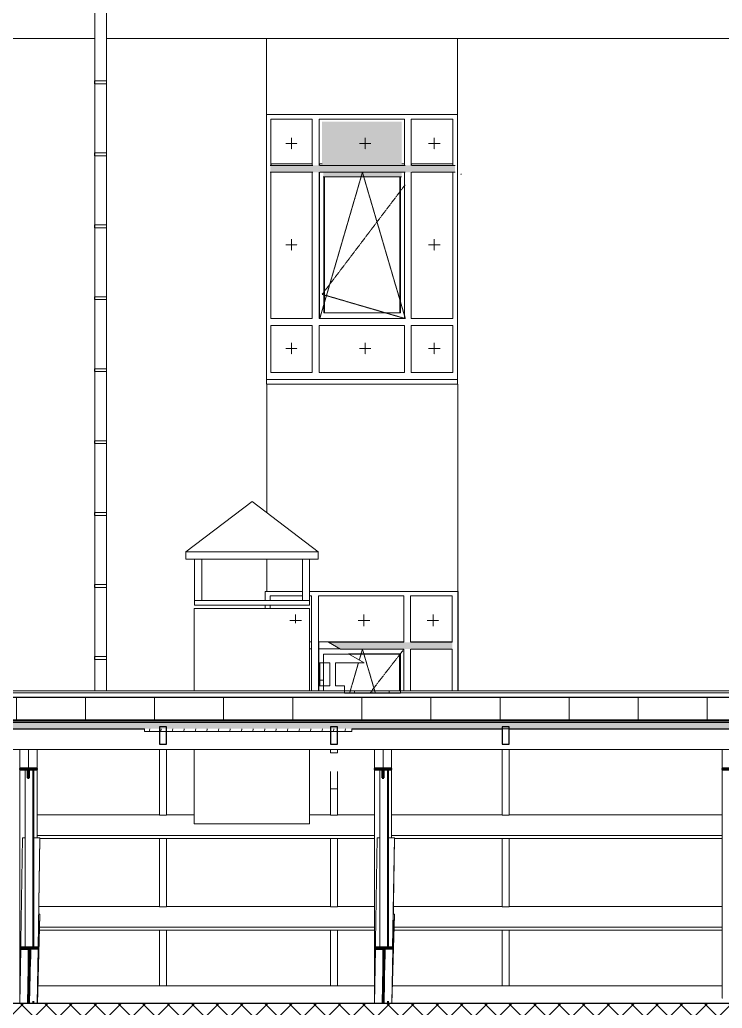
# Model space of a CAD drawing. Header units: millimetres. Extents: x -3929 to 624051, y 52832 to 514950.
# Drawn here: x 511361 to 517461, y 116246 to 124830 of the extents above; entities that cross this region are included whole.
import ezdxf

# ---------------------------------------------------------------- set-up
doc = ezdxf.new("R2010")
doc.units = ezdxf.units.MM
doc.linetypes.add('ADSK_Штриховая_ш3 п1_5', pattern=[4.5, 3, -1.5])
for name, color, linetype, lineweight in [('Воздуховоды', 7, 'Continuous', 18), ('Каркас', 7, 'Continuous', 18), ('Крыша', 7, 'Continuous', 9), ('Крыша штриховка', 7, 'Continuous', 9), ('Несущие колонны', 7, 'Continuous', 18), ('Обобщенные модели', 7, 'Continuous', 18), ('Ограждение', 7, 'Continuous', 9), ('Окна', 7, 'Continuous', 9), ('Перекрытие', 7, 'Continuous', 18), ('Стены внутренние', 7, 'Continuous', 18), ('Стены наружные', 7, 'Continuous', 18), ('Узлы', 7, 'Continuous', 18), ('ШТРИХОВКА', 252, 'Continuous', 15)]:
    doc.layers.add(name, color=color, linetype=linetype, lineweight=lineweight)
doc.layers.add('Линии', color=7, linetype='Continuous', lineweight=9, true_color=0x00a600)
pattern_1 = [(76.301, (493918.01, 121045.93), (1300.0318, 6399.994), [388.03, -16080.425]), (78.518, (494064.5, 121748.13), (0.0002, 3200), [58.34, -6472.36]), (80.77, (494020.91, 121480.23), (1300.0188, 9599.9973), [271.41, -15938.46]), (78.518, (494009.3, 121423.06), (0.0002, 3200), [58.34, -6472.36]), (84.201, (494076.1, 121805.3), (-0.0124, 3200.0003), [388.03, -12477.82]), (95.799, (494118, 123100.83), (-1299.964, 9600.0053), [388.03, -12477.82]), (101.482, (494020.9, 123811.63), (-1300.001, 3200), [58.34, -6472.36]), (99.23, (494064.51, 123543.73), (-1300.013, 6399.997), [271.41, -15938.46]), (101.482, (494076.1, 123486.53), (-1300.001, 3200), [58.34, -6472.36]), (103.699, (494009.31, 123868.83), (-2600.0473, 9599.9871), [388.03, -16080.425]), (76.301, (494018.01, 121045.93), (1300.0318, 6399.994), [431.31, -16037.145]), (76.301, (493118.01, 121045.93), (1300.0318, 6399.994), [462.63, -16005.825]), (76.301, (492918.01, 121045.93), (1300.0318, 6399.994), [462.63, -16005.825]), (76.301, (493618.01, 121045.93), (1300.0318, 6399.994), [462.63, -16005.825]), (76.301, (493718.01, 121045.93), (1300.0318, 6399.994), [462.63, -16005.825]), (76.301, (493518.01, 121045.93), (1300.0318, 6399.994), [462.63, -16005.825]), (76.301, (493818.01, 121045.93), (1300.0318, 6399.994), [462.63, -16005.825]), (76.301, (493018.01, 121045.93), (1300.0318, 6399.994), [462.63, -16005.825]), (76.301, (493218.01, 121045.93), (1300.0318, 6399.994), [462.63, -16005.825]), (76.301, (493418.01, 121045.93), (1300.0318, 6399.994), [462.63, -16005.825]), (76.301, (493318.01, 121045.93), (1300.0318, 6399.994), [462.63, -16005.825]), (76.301, (492818.01, 121045.93), (1300.0318, 6399.994), [462.63, -16005.825]), (80.77, (493624.1, 121496.23), (1300.0188, 9599.9973), [462.63, -15747.24]), (80.77, (493424.1, 121496.23), (1300.0188, 9599.9973), [462.63, -15747.24]), (80.77, (493224.1, 121496.23), (1300.0188, 9599.9973), [462.63, -15747.24]), (80.77, (493324.1, 121496.23), (1300.0188, 9599.9973), [462.63, -15747.24]), (80.77, (493824.11, 121496.23), (1300.0188, 9599.9973), [462.63, -15747.24]), (80.77, (493124.1, 121496.23), (1300.0188, 9599.9973), [462.63, -15747.24]), (80.77, (493724.1, 121496.23), (1300.0188, 9599.9973), [462.63, -15747.24]), (80.77, (493024.1, 121496.23), (1300.0188, 9599.9973), [462.63, -15747.24]), (80.77, (493524.1, 121496.23), (1300.0188, 9599.9973), [462.63, -15747.24]), (80.77, (492818.01, 121465.48), (1300.0188, 9599.9973), [475.15, -15734.72]), (80.77, (492924.1, 121496.23), (1300.0188, 9599.9973), [462.63, -15747.24]), (80.77, (493924.11, 121496.23), (1300.0188, 9599.9973), [462.63, -15747.24]), (85.355, (493595.17, 121953.36), (-0.0043, 3200.0005), [462.63, -15590.1]), (85.355, (493695.17, 121953.36), (-0.0043, 3200.0005), [462.63, -15590.1]), (85.355, (493195.17, 121953.36), (-0.0043, 3200.0005), [462.63, -15590.1]), (85.355, (493395.17, 121953.36), (-0.0043, 3200.0005), [462.63, -15590.1]), (90, (493230.8, 122414.6), (-1300, 8e-14), [462.63, -2737.37]), (90, (493430.8, 122414.6), (-1300, 8e-14), [462.63, -2737.37]), (90, (493330.8, 122414.6), (-1300, 8e-14), [462.63, -2737.37]), (103.699, (494118.01, 123826.33), (-2600.0473, 9599.9871), [431.31, -16037.145]), (85.355, (493995.21, 121953.36), (-0.0043, 3200.0005), [462.63, -15590.1]), (85.355, (492892.98, 121934.7), (-0.0043, 3200.0005), [475.15, -15577.58]), (85.355, (493095.17, 121953.36), (-0.0043, 3200.0005), [462.63, -15590.1]), (85.355, (492995.17, 121953.36), (-0.0043, 3200.0005), [462.63, -15590.1]), (85.355, (493795.17, 121953.36), (-0.0043, 3200.0005), [462.63, -15590.1]), (85.355, (493295.17, 121953.36), (-0.0043, 3200.0005), [462.63, -15590.1]), (85.355, (493895.21, 121953.36), (-0.0043, 3200.0005), [462.63, -15590.1]), (85.355, (493495.17, 121953.36), (-0.0043, 3200.0005), [462.63, -15590.1]), (90, (493030.8, 122414.6), (-1300, 8e-14), [462.63, -2737.37]), (86.127, (492829.52, 122560.93), (-0.0276, 3200), [85.2, -19158.76]), (90, (492829.5, 122427.7), (-1300, 8e-14), [133.23, -3066.77]), (86.127, (492818.01, 122257.63), (-0.0276, 3200), [170.4, -19073.56]), (90, (492818, 122191), (-1300, 8e-14), [66.62, -3133.38]), (90, (492930.6, 122408.3), (-1300, 8e-14), [475.15, -2724.85]), (90, (493130.8, 122414.6), (-1300, 8e-14), [462.63, -2737.37]), (93.873, (492823.77, 123015.83), (-1299.8635, 16000.011), [85.2, -19158.76]), (90, (492823.8, 122882.5), (-1300, 8e-14), [133.23, -3066.77]), (93.873, (492835.28, 122712.53), (-1299.8635, 16000.011), [170.4, -19073.56]), (90, (492835.3, 122645.9), (-1300, 8e-14), [66.62, -3133.38]), (90, (493530.8, 122414.6), (-1300, 8e-14), [462.63, -2737.37]), (90, (493930.8, 122414.6), (-1300, 8e-14), [462.63, -2737.37]), (90, (493830.8, 122414.6), (-1300, 8e-14), [462.63, -2737.37]), (90, (493730.8, 122414.6), (-1300, 8e-14), [462.63, -2737.37]), (90, (493630.8, 122414.6), (-1300, 8e-14), [462.63, -2737.37]), (90, (494030.8, 122414.6), (-1300, 8e-14), [462.63, -2737.37]), (94.645, (493030.82, 122877.23), (-1299.9824, 12800.0017), [462.63, -15590.1]), (94.645, (494030.81, 122877.23), (-1299.9824, 12800.0017), [462.63, -15590.1]), (94.645, (493330.82, 122877.23), (-1299.9824, 12800.0017), [462.63, -15590.1]), (94.645, (492930.57, 122883.53), (-1299.9824, 12800.0017), [475.15, -15577.58]), (94.645, (493930.81, 122877.23), (-1299.9824, 12800.0017), [462.63, -15590.1]), (94.645, (493130.82, 122877.23), (-1299.9824, 12800.0017), [462.63, -15590.1]), (94.645, (493530.82, 122877.23), (-1299.9824, 12800.0017), [462.63, -15590.1]), (94.645, (493430.82, 122877.23), (-1299.9824, 12800.0017), [462.63, -15590.1]), (94.645, (493230.82, 122877.23), (-1299.9824, 12800.0017), [462.63, -15590.1]), (94.645, (493630.82, 122877.23), (-1299.9824, 12800.0017), [462.63, -15590.1]), (94.645, (493830.81, 122877.23), (-1299.9824, 12800.0017), [462.63, -15590.1]), (94.645, (493730.82, 122877.23), (-1299.9824, 12800.0017), [462.63, -15590.1]), (99.23, (493995.21, 123338.53), (-1300.013, 6399.997), [462.63, -15747.24]), (99.23, (493595.17, 123338.53), (-1300.013, 6399.997), [462.63, -15747.24]), (99.23, (493895.21, 123338.53), (-1300.013, 6399.997), [462.63, -15747.24]), (99.23, (493195.17, 123338.53), (-1300.013, 6399.997), [462.63, -15747.24]), (99.23, (493095.17, 123338.53), (-1300.013, 6399.997), [462.63, -15747.24]), (99.23, (493395.17, 123338.53), (-1300.013, 6399.997), [462.63, -15747.24]), (99.23, (493495.17, 123338.53), (-1300.013, 6399.997), [462.63, -15747.24]), (99.23, (493695.17, 123338.53), (-1300.013, 6399.997), [462.63, -15747.24]), (99.23, (493295.17, 123338.53), (-1300.013, 6399.997), [462.63, -15747.24]), (99.23, (492995.17, 123338.53), (-1300.013, 6399.997), [462.63, -15747.24]), (99.23, (493795.17, 123338.53), (-1300.013, 6399.997), [462.63, -15747.24]), (99.23, (492892.98, 123357.13), (-1300.013, 6399.997), [475.15, -15734.72]), (103.699, (493924.11, 123795.63), (-2600.0473, 9599.9871), [462.63, -16005.825]), (103.699, (492924.1, 123795.63), (-2600.0473, 9599.9871), [462.63, -16005.825]), (103.699, (493724.1, 123795.63), (-2600.0473, 9599.9871), [462.63, -16005.825]), (103.699, (493524.1, 123795.63), (-2600.0473, 9599.9871), [462.63, -16005.825]), (103.699, (493224.1, 123795.63), (-2600.0473, 9599.9871), [462.63, -16005.825]), (103.699, (493124.1, 123795.63), (-2600.0473, 9599.9871), [462.63, -16005.825]), (103.699, (493324.1, 123795.63), (-2600.0473, 9599.9871), [462.63, -16005.825]), (103.699, (493824.11, 123795.63), (-2600.0473, 9599.9871), [462.63, -16005.825]), (103.699, (493024.1, 123795.63), (-2600.0473, 9599.9871), [462.63, -16005.825]), (103.699, (493624.1, 123795.63), (-2600.0473, 9599.9871), [462.63, -16005.825]), (103.699, (493424.1, 123795.63), (-2600.0473, 9599.9871), [462.63, -16005.825])]
pattern_2 = [(0, (492818.01, 121045.93), (0, 150), []), (90, (492818.01, 121045.93), (-150, 9e-15), [])]

# ---------------------------------------------------------------- blocks, each defined once
blk = doc.blocks.new('Водосток - Тип 1 _карниз больше 490мм_-5143036-Разрез 2-2')
at = {"layer": 'Обобщенные модели'}
for p, q in [((28281.7, 15290.5), (28281.7, 6255)), ((28381.7, 6255), (28381.7, 15290.5)), ((28279.7, 11553.3), (28279.7, 11528.3)), ((28279.7, 11553.3), (28332, 11553.3)), ((28279.7, 11528.3), (28332, 11528.3)), ((28332, 11553.3), (28383.7, 11553.3)), ((28332, 11528.3), (28383.7, 11528.3)), ((28383.7, 11528.3), (28383.7, 11553.3)), ((28279.7, 10928.3), (28279.7, 10903.3)), ((28279.7, 10928.3), (28332, 10928.3)), ((28279.7, 10903.3), (28332, 10903.3)), ((28332, 10928.3), (28383.7, 10928.3)), ((28332, 10903.3), (28383.7, 10903.3)), ((28383.7, 10903.3), (28383.7, 10928.3)), ((28279.7, 10303.4), (28279.7, 10278.4)), ((28279.7, 10303.4), (28332, 10303.4)), ((28332, 10303.4), (28383.7, 10303.4)), ((28383.7, 10278.4), (28383.7, 10303.4)), ((28279.7, 10278.4), (28332, 10278.4)), ((28332, 10278.4), (28383.7, 10278.4)), ((28279.7, 9678.4), (28279.7, 9653.4)), ((28279.7, 9678.4), (28332, 9678.4)), ((28279.7, 9653.4), (28332, 9653.4)), ((28332, 9678.4), (28383.7, 9678.4)), ((28332, 9653.4), (28383.7, 9653.4)), ((28383.7, 9653.4), (28383.7, 9678.4)), ((28279.7, 9053.5), (28279.7, 9028.5)), ((28279.7, 9053.5), (28332, 9053.5)), ((28279.7, 9028.5), (28332, 9028.5)), ((28332, 9053.5), (28383.7, 9053.5)), ((28332, 9028.5), (28383.7, 9028.5)), ((28383.7, 9028.5), (28383.7, 9053.5)), ((28279.7, 8428.5), (28279.7, 8403.5)), ((28279.7, 8428.5), (28332, 8428.5)), ((28332, 8428.5), (28383.7, 8428.5)), ((28383.7, 8403.5), (28383.7, 8428.5)), ((28279.7, 8403.5), (28332, 8403.5)), ((28332, 8403.5), (28383.7, 8403.5)), ((28279.7, 7803.6), (28279.7, 7778.6)), ((28279.7, 7803.6), (28332, 7803.6)), ((28279.7, 7778.6), (28332, 7778.6)), ((28332, 7803.6), (28383.7, 7803.6)), ((28332, 7778.6), (28383.7, 7778.6)), ((28383.7, 7778.6), (28383.7, 7803.6)), ((28279.7, 7178.6), (28279.7, 7153.6)), ((28279.7, 7178.6), (28332, 7178.6)), ((28279.7, 7153.6), (28332, 7153.6)), ((28332, 7178.6), (28383.7, 7178.6)), ((28332, 7153.6), (28383.7, 7153.6)), ((28383.7, 7153.6), (28383.7, 7178.6)), ((28279.7, 6553.7), (28279.7, 6528.7)), ((28279.7, 6553.7), (28332, 6553.7)), ((28279.7, 6528.7), (28332, 6528.7)), ((28332, 6553.7), (28383.7, 6553.7)), ((28332, 6528.7), (28383.7, 6528.7)), ((28383.7, 6528.7), (28383.7, 6553.7))]:
    blk.add_line(p, q, dxfattribs=at)
blk = doc.blocks.new('окно трехпол с фрамугой - 1700-2320_h_ _нов_-V67-Разрез 2-2')
at = {"layer": 'Окна'}
for p, q in [((30084.5, 7080), (29804, 7080)), ((29804, 7080), (29804, 7040)), ((30164, 7080), (30147, 7080)), ((30163.9, 6680.9), (30163.9, 7080)), ((30164, 6255), (30164, 7080)), ((30964, 7080), (30224, 7080)), ((30224, 6255), (30224, 7080)), ((30963.9, 6680.9), (30963.9, 7080)), ((30964, 6678.4), (30964, 7080)), ((31384, 7080), (31024, 7080)), ((31024, 6678.6), (31024, 7080)), ((31383.9, 6680.9), (31383.9, 7080)), ((31384, 6678.6), (31384, 7080)), ((29804, 7000), (29804, 6970)), ((30163.9, 6255), (30163.9, 6620.9)), ((30964, 6255), (30964, 6618.6)), ((31024, 6255), (31024, 6618.6)), ((31383.9, 6255), (31383.9, 6618.6)), ((31384, 6255), (31384, 6618.6))]:
    blk.add_line(p, q, dxfattribs=at)
blk = doc.blocks.new('окно трехпол с фрамугой - 1700-2320_h_ _нов_-2116842-Разрез 2-2')
at = {"layer": 'Окна'}
for p, q in [((30169.7, 11220), (29809.7, 11220)), ((29809.7, 11220), (29809.7, 10819.3)), ((30169.6, 10833.5), (30169.6, 11220)), ((30169.7, 10819.3), (30169.7, 11220)), ((30969.7, 11220), (30229.7, 11220)), ((30229.7, 10819.3), (30229.7, 11220)), ((30969.6, 10833.3), (30969.6, 11220)), ((30969.7, 10819.3), (30969.7, 11220)), ((31389.7, 11220), (31029.7, 11220)), ((31029.7, 10819.3), (31029.7, 11220)), ((31389.6, 10833.5), (31389.6, 11220)), ((31389.7, 10819.3), (31389.7, 11220)), ((29809.7, 10759.3), (29809.7, 9490)), ((30169.6, 9490), (30169.6, 10759.3)), ((30169.7, 9490), (30169.7, 10759.3)), ((30229.7, 9490), (30229.7, 10759.3)), ((30969.7, 9490), (30969.7, 10759.3)), ((31029.7, 9490), (31029.7, 10759.3)), ((31389.6, 9490), (31389.6, 10759.3)), ((31389.7, 9490), (31389.7, 10759.3)), ((30169.7, 9490), (29809.7, 9490)), ((30969.7, 9490), (30229.7, 9490)), ((31389.7, 9490), (31029.7, 9490)), ((30169.7, 9430), (29809.7, 9430)), ((29809.7, 9430), (29809.7, 9020)), ((30169.6, 9020), (30169.6, 9430)), ((30169.7, 9020), (30169.7, 9430)), ((30969.7, 9430), (30229.7, 9430)), ((30229.7, 9020), (30229.7, 9430)), ((30969.6, 9020), (30969.6, 9430)), ((30969.7, 9020), (30969.7, 9430)), ((31389.7, 9430), (31029.7, 9430)), ((31029.7, 9020), (31029.7, 9430)), ((31389.6, 9020), (31389.6, 9430)), ((31389.7, 9020), (31389.7, 9430)), ((29809.7, 9020), (30169.7, 9020)), ((30229.7, 9020), (30969.7, 9020)), ((31029.7, 9020), (31389.7, 9020)), ((31430.3, 8960), (29771.2, 8960)), ((31430.3, 8960), (29771.2, 8960))]:
    blk.add_line(p, q, dxfattribs=at)
blk = doc.blocks.new('LL-Двойной уголок - 2L75X75X8-V76-Разрез 2-2')
at = {"layer": 'Каркас'}
for p, q in [((33729.7, 5745.9), (33729.7, 5581.7)), ((33804.7, 5581.7), (33804.7, 5745.9)), ((33804.7, 5581.7), (33804.7, 5745.9)), ((33879.7, 5745.9), (33879.7, 5581.7))]:
    blk.add_line(p, q, dxfattribs=at)
at = {"layer": 'Каркас', "lineweight": 40}
for p, q in [((33804.7, 5581.7), (33729.7, 5581.7)), ((33729.7, 5581.7), (33729.7, 5573.2)), ((33804.7, 5581.7), (33804.7, 5501.6)), ((33879.7, 5581.7), (33804.7, 5581.7)), ((33804.7, 5501.6), (33804.7, 5581.7)), ((33879.7, 5573.2), (33879.7, 5581.7)), ((33729.7, 5573.2), (33796.7, 5573.2)), ((33796.7, 5573.2), (33796.7, 5501.6)), ((33796.7, 5501.6), (33804.7, 5501.6)), ((33804.7, 5501.6), (33812.7, 5501.6)), ((33812.7, 5501.6), (33812.7, 5573.2)), ((33812.7, 5573.2), (33879.7, 5573.2))]:
    blk.add_line(p, q, dxfattribs=at)
blk = doc.blocks.new('LL-Двойной уголок - 2L75X75X8-2259724-Разрез 2-2')
at = {"layer": 'Каркас'}
for p, q in [((39919.7, 3586.7), (39919.7, 5573.2)), ((40069.7, 4980.3), (40069.7, 5573.2)), ((39921.2, 3586.7), (39919.7, 3586.7))]:
    blk.add_line(p, q, dxfattribs=at)
blk = doc.blocks.new('LL-Двойной уголок - 2L75X75X8-V78-Разрез 2-2')
at = {"layer": 'Каркас'}
for p, q in [((30709.3, 5745.9), (30709.3, 5581.7)), ((30784.3, 5581.7), (30784.3, 5745.9)), ((30784.3, 5581.7), (30784.3, 5745.9)), ((30859.3, 5745.9), (30859.3, 5581.7))]:
    blk.add_line(p, q, dxfattribs=at)
at = {"layer": 'Каркас', "lineweight": 40}
for p, q in [((30784.3, 5581.7), (30709.3, 5581.7)), ((30709.3, 5581.7), (30709.3, 5573.2)), ((30784.3, 5581.7), (30784.3, 5501.6)), ((30859.3, 5581.7), (30784.3, 5581.7)), ((30784.3, 5501.6), (30784.3, 5581.7)), ((30859.3, 5573.2), (30859.3, 5581.7)), ((30709.3, 5573.2), (30776.3, 5573.2)), ((30776.3, 5573.2), (30776.3, 5501.6)), ((30776.3, 5501.6), (30784.3, 5501.6)), ((30784.3, 5501.6), (30792.3, 5501.6)), ((30792.3, 5501.6), (30792.3, 5573.2)), ((30792.3, 5573.2), (30859.3, 5573.2))]:
    blk.add_line(p, q, dxfattribs=at)
blk = doc.blocks.new('LL-Двойной уголок - 2L75X75X8-V79-Разрез 2-2')
at = {"layer": 'Каркас'}
for p, q in [((30710, 3540), (30718.4, 4026.6)), ((30710.2, 3540), (30718.4, 4015.8)), ((30777.1, 3540), (30785.4, 4016.7)), ((30860.1, 3540), (30868.4, 4017.9)), ((30778.7, 3540), (30785.4, 3926.4)), ((30786.7, 3540), (30793.4, 3926.5)), ((30786.7, 3540), (30793.4, 3926.5)), ((30794.7, 3540), (30801.4, 3926.6))]:
    blk.add_line(p, q, dxfattribs=at)
at = {"layer": 'Каркас', "lineweight": 40}
for p, q in [((30793.4, 4027.6), (30718.4, 4026.6)), ((30718.4, 4026.6), (30718.4, 4015.8)), ((30718.4, 4015.8), (30785.4, 4016.7)), ((30785.4, 4016.7), (30785.4, 3926.4)), ((30868.4, 4028.7), (30793.4, 4027.6)), ((30793.4, 4027.6), (30793.4, 3926.5)), ((30793.4, 3926.5), (30793.4, 4027.6)), ((30801.4, 4016.9), (30868.4, 4017.9)), ((30801.4, 3926.6), (30801.4, 4016.9)), ((30868.4, 4017.9), (30868.4, 4028.7)), ((30785.4, 3926.4), (30793.4, 3926.5)), ((30793.4, 3926.5), (30801.4, 3926.6))]:
    blk.add_line(p, q, dxfattribs=at)
blk = doc.blocks.new('Двойной уголок _ГОСТ 8509-93_-Колонна - LL 75x8x8-2260324-Разрез 2-2')
at = {"layer": 'Несущие колонны'}
for p, q in [((39966.3, 5573.2), (39966.3, 4027.1)), ((40033.3, 5573.2), (40033.3, 4028)), ((40041.3, 4028.1), (40041.3, 5573.2)), ((40033.3, 3560.4), (40033.3, 3540)), ((40041.3, 3540), (40041.3, 3560.5))]:
    blk.add_line(p, q, dxfattribs=at)
blk = doc.blocks.new('LL-Двойной уголок - 2L75X75X8-2357592-Разрез 2-2')
at = {"layer": 'Каркас'}
for p, q in [((39944.5, 4980.3), (39920.5, 3544.1)), ((39944.5, 4980.3), (39966.3, 4980.3)), ((40041.3, 4980.3), (40094.5, 4980.3)), ((40094.5, 4980.3), (40078.5, 4028.6)), ((40094.5, 4980.3), (40094.5, 4973.6)), ((40094.5, 4973.6), (40078.7, 4028.7)), ((39920.5, 3544.1), (39920.5, 3542.9))]:
    blk.add_line(p, q, dxfattribs=at)
blk = doc.blocks.new('LL-Двойной уголок - 2L75X75X8-2357601-Разрез 2-2')
at = {"layer": 'Каркас'}
for p, q in [((40094.7, 4316.9), (40072.3, 3540)), ((40094.7, 4309.5), (40072.6, 3540)), ((40083.4, 4316.9), (40094.7, 4316.9)), ((40094.7, 4316.9), (40094.7, 4309.5))]:
    blk.add_line(p, q, dxfattribs=at)
blk = doc.blocks.new('LL-Двойной уголок - 2L75X75X8-V80-Разрез 2-2')
at = {"layer": 'Каркас'}
for p, q in [((27629.7, 5745.9), (27629.7, 5581.7)), ((27704.7, 5581.7), (27704.7, 5745.9)), ((27704.7, 5581.7), (27704.7, 5745.9)), ((27779.7, 5745.9), (27779.7, 5581.7))]:
    blk.add_line(p, q, dxfattribs=at)
at = {"layer": 'Каркас', "lineweight": 40}
for p, q in [((27704.7, 5581.7), (27629.7, 5581.7)), ((27629.7, 5581.7), (27629.7, 5573.2)), ((27704.7, 5581.7), (27704.7, 5501.6)), ((27779.7, 5581.7), (27704.7, 5581.7)), ((27704.7, 5501.6), (27704.7, 5581.7)), ((27779.7, 5573.2), (27779.7, 5581.7)), ((27629.7, 5573.2), (27696.7, 5573.2)), ((27696.7, 5573.2), (27696.7, 5501.6)), ((27696.7, 5501.6), (27704.7, 5501.6)), ((27704.7, 5501.6), (27712.7, 5501.6)), ((27712.7, 5501.6), (27712.7, 5573.2)), ((27712.7, 5573.2), (27779.7, 5573.2))]:
    blk.add_line(p, q, dxfattribs=at)
blk = doc.blocks.new('LL-Двойной уголок - 2L75X75X8-V81-Разрез 2-2')
at = {"layer": 'Каркас'}
for p, q in [((27630.4, 3540), (27638.8, 4026.6)), ((27630.6, 3540), (27638.8, 4015.8)), ((27697.6, 3540), (27705.8, 4016.7)), ((27780.6, 3540), (27788.9, 4017.9)), ((27699.2, 3540), (27705.8, 3926.4)), ((27707.2, 3540), (27713.8, 3926.5)), ((27707.2, 3540), (27713.8, 3926.5)), ((27715.2, 3540), (27721.8, 3926.6))]:
    blk.add_line(p, q, dxfattribs=at)
at = {"layer": 'Каркас', "lineweight": 40}
for p, q in [((27713.8, 4027.6), (27638.8, 4026.6)), ((27638.8, 4026.6), (27638.8, 4015.8)), ((27638.8, 4015.8), (27705.8, 4016.7)), ((27705.8, 4016.7), (27705.8, 3926.4)), ((27788.9, 4028.7), (27713.8, 4027.6)), ((27713.8, 4027.6), (27713.8, 3926.5)), ((27713.8, 3926.5), (27713.8, 4027.6)), ((27721.8, 4016.9), (27788.9, 4017.9)), ((27721.8, 3926.6), (27721.8, 4016.9)), ((27788.9, 4017.9), (27788.9, 4028.7)), ((27705.8, 3926.4), (27713.8, 3926.5)), ((27713.8, 3926.5), (27721.8, 3926.6))]:
    blk.add_line(p, q, dxfattribs=at)
blk = doc.blocks.new('Окна 189 - Окна 188-2782681-Разрез 2-2')
at = {"layer": 'Окна'}
for p, q in [((29811.6, 10819.3), (29811.6, 10833.5)), ((29811.6, 10833.5), (29811.7, 10833.5)), ((30169.7, 10833.5), (29811.7, 10833.5)), ((29811.7, 10833.5), (29811.7, 10819.3)), ((30231.6, 10819.3), (30231.6, 10833.5)), ((30231.6, 10833.5), (30231.7, 10833.5)), ((30255.4, 10833.5), (30231.7, 10833.5)), ((30231.7, 10833.5), (30231.7, 10819.3)), ((30969.7, 10833.5), (30947.2, 10833.5)), ((31031.6, 10819.3), (31031.6, 10833.5)), ((31031.6, 10833.5), (31031.7, 10833.5)), ((31389.7, 10833.5), (31031.7, 10833.5)), ((31031.7, 10833.5), (31031.7, 10819.3)), ((30231.6, 9490), (30231.6, 10759.3)), ((30231.7, 10759.3), (30231.7, 9490)), ((30271.7, 9540), (30271.7, 10719.3)), ((30931.6, 9540), (30931.6, 10719.3)), ((30931.7, 10719.3), (30931.7, 9540)), ((30931.7, 9540), (30271.7, 9540))]:
    blk.add_line(p, q, dxfattribs=at)
blk = doc.blocks.new('Окна 195 - Окна 188-2784878-Разрез 2-2')
at = {"layer": 'Окна'}
for p, q in [((30164, 6680.9), (30146, 6680.9)), ((30146, 6620.9), (30164, 6620.9)), ((30226.9, 6620.9), (30226.9, 6680.9)), ((30226.9, 6680.9), (30227, 6680.9)), ((30226.9, 6620.9), (30227, 6620.9)), ((30226.9, 6255), (30226.9, 6619.9)), ((30226.9, 6619.9), (30227, 6619.9)), ((30964, 6680.9), (30227, 6680.9)), ((30227, 6680.9), (30227, 6620.9)), ((30227, 6620.9), (30410.6, 6620.9)), ((30412.3, 6619.9), (30227, 6619.9)), ((30227, 6619.9), (30227, 6255)), ((31026.9, 6678.4), (31026.9, 6680.9)), ((31026.9, 6680.9), (31027, 6680.9)), ((31384, 6680.9), (31027, 6680.9)), ((31027, 6680.9), (31027, 6678.4)), ((30267, 6255), (30267, 6576)), ((30267, 6576), (30927, 6576)), ((30926.9, 6255), (30926.9, 6576)), ((30927, 6576), (30927, 6255))]:
    blk.add_line(p, q, dxfattribs=at)
blk = doc.blocks.new('Ограждение - Ограждение-2966641-Разрез 2-2')
at = {"layer": 'Ограждение'}
for p, q in [((19935.7, 6255), (43658.8, 6255)), ((43658.8, 6240), (19935.7, 6240)), ((43658.8, 6200.7), (19935.7, 6200.7)), ((43658.8, 6198.8), (19935.7, 6198.8))]:
    blk.add_line(p, q, dxfattribs=at)
blk = doc.blocks.new('Зонт прямоугольного сечения - Стандартное-4268093-Разрез 2-2')
at = {"layer": 'Воздуховоды'}
for p, q in [((29072, 7462.5), (29647, 7900)), ((29647, 7900), (30222, 7462.5)), ((30222, 7462.5), (29072, 7462.5)), ((30222, 7462.5), (29072, 7462.5)), ((29072, 7462.5), (29072, 7400)), ((29072, 7400), (30222, 7400)), ((29147, 7400), (29147, 7040)), ((29209.5, 7040), (29209.5, 7400)), ((30084.5, 7400), (30084.5, 7040)), ((30147, 7040), (30147, 7400)), ((30222, 7400), (30222, 7462.5)), ((29209.5, 7040), (29147, 7040)), ((29147, 7040), (30147, 7040)), ((29147, 7000), (29147, 7040)), ((30147, 7040), (30084.5, 7040)), ((30147, 7000), (30147, 7040)), ((30147, 7000), (29147, 7000))]:
    blk.add_line(p, q, dxfattribs=at)

msp = doc.modelspace()

# ---------------------------------------------------------------- hatches: boundary and pattern name
at = {"layer": 'Крыша'}
h = msp.add_hatch(dxfattribs=at)
h.set_pattern_fill('FP_3', color=256, style=0, pattern_type=2)
h.set_pattern_definition([(45, (492818.01, 121045.93), (-106.066, 106.066), [])])
h.paths.add_polyline_path([(527389.918, 118740.941), (527389.918, 118749.499), (503666.111, 118749.499), (503666.781, 118740.941), (527365.859, 118740.941)])
h.paths.add_polyline_path([(501622.684, 118740.941), (502691.111, 118740.941), (502691.111, 118749.499), (501622.684, 118749.499)])
h = msp.add_hatch(dxfattribs=at)
h.set_pattern_fill('FP_4', color=256, style=0, pattern_type=2)
h.set_pattern_definition(pattern_1)
h.paths.add_polyline_path([(502674.727, 118672.479), (502691.111, 118672.479), (502691.111, 118725.965), (501622.684, 118725.965), (501622.684, 118672.479), (502649.991, 118672.479)])
h.paths.add_polyline_path([(507524.771, 118672.479), (526434.134, 118672.479), (526434.134, 118725.965), (503666.111, 118725.965), (503666.781, 118672.479), (507414.543, 118672.479)])
h.paths.add_polyline_path([(527365.859, 118672.479), (527389.918, 118672.479), (527389.918, 118725.965), (526944.136, 118725.965), (526944.136, 118672.479), (527255.631, 118672.479)])
h.paths.add_polyline_path([(509949.793, 118696.591), (509949.793, 118696.595), (510060.021, 118696.595)])
h.paths.add_polyline_path([(510721.391, 118696.592), (510721.391, 118696.595), (510831.619, 118696.595)])
h.paths.add_polyline_path([(505540.662, 118696.592), (505540.662, 118696.594), (505650.89, 118696.594)])
h.paths.add_polyline_path([(515681.663, 118696.594), (515681.663, 118696.597), (515791.891, 118696.597)])
h.paths.add_polyline_path([(518699.991, 118696.594), (518699.991, 118696.597), (518768.054, 118696.597)])
h.paths.add_polyline_path([(520518.836, 118696.595), (520518.833, 118696.597), (520531.707, 118696.598)])
h = msp.add_hatch(dxfattribs=at)
h.set_pattern_fill('FP_4', color=256, style=0, pattern_type=2)
h.set_pattern_definition(pattern_1)
h.paths.add_polyline_path([(514138.467, 118647.718), (514245.031, 118647.718), (514245.031, 118672.479), (512445.031, 118672.479), (512445.031, 118647.718), (514028.239, 118647.718)])
at = {"layer": 'Крыша штриховка'}
h = msp.add_hatch(dxfattribs=at)
h.set_pattern_fill('FP_5', color=256, style=0, pattern_type=2)
h.set_pattern_definition([(90, (483731.1, 126730.43), (-600, 4e-14), [])])
h.paths.add_polyline_path([(501622.684, 118749.499), (502691.111, 118749.499), (502690.111, 118944.747), (501622.684, 118944.747), (501622.684, 118780.144)])
h.paths.add_polyline_path([(510611.162, 118749.499), (527389.918, 118749.499), (527389.918, 118944.747), (503666.111, 118944.747), (503666.781, 118749.499), (510390.706, 118749.499)])
at = {"layer": 'Узлы', "lineweight": 5, "true_color": 0xffffff}
for points in [[(514662.771, 123565.266), (514678.296, 123565.266), (514678.296, 123945.266), (513986.548, 123945.266), (513986.548, 123565.266), (514528.637, 123565.266)], [(515120.684, 123505.266), (515141.548, 123505.266), (515141.548, 123565.266), (513536.548, 123565.266), (513536.548, 123505.266), (515020.293, 123505.266)], [(514654.35, 123465.266), (514676.548, 123465.266), (514676.548, 123505.266), (513996.548, 123505.266), (513996.548, 123465.266), (514358.924, 123465.266)], [(514799.837, 119364.504), (515117.178, 119364.504), (515117.178, 119424.504), (514041.774, 119424.504), (514145.697, 119364.504), (514758.107, 119364.504)]]:
    msp.add_hatch(color=7, dxfattribs=at).paths.add_polyline_path(points)
at = {"layer": 'Узлы', "lineweight": 5, "true_color": 0x494949}
h = msp.add_hatch(dxfattribs=at)
h.set_pattern_fill('FP_21', color=251, style=0, pattern_type=2)
h.set_pattern_definition(pattern_2)
h.paths.add_polyline_path([(514653.251, 122285.253), (514666.548, 122285.253), (514666.548, 123465.266), (514662.69, 123465.266), (514662.69, 122285.933), (514579.38, 122285.253)])
h = msp.add_hatch(dxfattribs=at)
h.set_pattern_fill('FP_21', color=251, style=0, pattern_type=2)
h.set_pattern_definition(pattern_2)
h.paths.add_polyline_path([(514666.818, 118980.933), (514666.818, 119324.504), (514214.979, 119324.504), (514219.432, 119321.933), (514658.027, 119321.844), (514658.027, 119000.933), (514179.991, 119000.933), (514179.991, 118980.933), (514358.924, 118980.933)])
h.paths.add_polyline_path([(513998.117, 119045.933), (513998.117, 119245.541), (513958.036, 119245.541), (513958.117, 119045.933), (513989.131, 119045.933)])
at = {"layer": 'ШТРИХОВКА'}
h = msp.add_hatch(dxfattribs=at)
h.set_pattern_fill('FP_15', color=252, style=0, pattern_type=2)
h.set_pattern_definition([(45, (492818.01, 121045.93), (-106.066, 106.066), []), (135, (492818.01, 121045.93), (-106.066, -106.066), [])])
h.paths.add_polyline_path([(513477.097, 116085.933), (526419.991, 116085.933), (526419.991, 116285.933), (501615.563, 116285.933), (501615.563, 116085.933), (513366.869, 116085.933)])

# ---------------------------------------------------------------- linework, layer by layer
at = {"layer": 'Каркас'}
for p, q in [((512445.031, 118670.378), (511094.991, 118670.378)), ((515549.991, 118670.378), (514245.031, 118670.378)), ((518639.991, 118670.377), (515609.991, 118670.378)), ((526419.991, 118491.835), (503666.781, 118491.837)), ((512574.991, 117922.713), (512574.991, 118491.836)), ((512634.991, 117922.713), (512634.991, 118491.836)), ((514059.991, 118463.07), (514059.991, 118491.836)), ((514059.991, 118463.07), (514119.991, 118463.07)), ((514119.991, 118463.07), (514119.991, 118491.836)), ((515549.991, 117922.713), (515549.991, 118491.836)), ((515609.991, 117922.713), (515609.991, 118491.836)), ((514059.991, 118301.691), (514059.991, 118151.953)), ((514119.991, 118151.953), (514119.991, 118301.691)), ((514059.991, 118151.953), (514119.991, 118151.953)), ((514059.991, 117922.713), (514059.991, 118151.953)), ((514119.991, 117922.713), (514119.991, 118151.953)), ((512574.991, 117924.474), (511510.83, 117924.474)), ((512634.991, 117922.713), (512574.991, 117922.713)), ((512875.111, 117924.474), (512634.991, 117924.474)), ((514059.991, 117924.474), (513877.111, 117924.474)), ((514119.991, 117922.713), (514059.991, 117922.713)), ((514440.378, 117924.474), (514119.991, 117924.474)), ((515549.991, 117924.474), (514590.378, 117924.474)), ((515609.991, 117922.713), (515549.991, 117922.713)), ((517460.83, 117924.474), (515609.991, 117924.474)), ((514440.378, 117745.933), (511510.83, 117745.933)), ((514440.378, 117720.281), (511535.47, 117720.281)), ((512574.991, 117125.341), (512574.991, 117720.281)), ((512634.991, 117125.341), (512634.991, 117720.281)), ((514059.991, 117125.341), (514059.991, 117720.281)), ((514119.991, 117125.341), (514119.991, 117720.281)), ((517460.83, 117745.933), (514590.378, 117745.933)), ((517460.83, 117720.281), (514615.017, 117720.281)), ((515549.991, 117125.341), (515549.991, 117720.281)), ((515609.991, 117125.341), (515609.991, 117720.281)), ((512574.991, 117128.758), (511525.582, 117128.758)), ((512634.991, 117125.341), (512574.991, 117125.341)), ((514059.991, 117128.758), (512634.991, 117128.758)), ((514119.991, 117125.341), (514059.991, 117125.341)), ((514440.378, 117128.758), (514119.991, 117128.758)), ((515549.991, 117128.758), (514605.13, 117128.758)), ((515609.991, 117125.341), (515549.991, 117125.341)), ((517460.83, 117128.758), (515609.991, 117128.758)), ((514440.378, 116924.565), (511532.076, 116924.565)), ((514440.378, 116950.217), (511532.815, 116950.217)), ((512574.991, 116441.258), (512574.991, 116924.565)), ((512634.991, 116441.258), (512634.991, 116924.565)), ((514059.991, 116441.258), (514059.991, 116924.565)), ((514119.991, 116441.258), (514119.991, 116924.565)), ((517460.83, 116924.565), (514611.624, 116924.565)), ((517460.83, 116950.217), (514612.363, 116950.217)), ((515549.991, 116441.258), (515549.991, 116924.565)), ((515609.991, 116441.258), (515609.991, 116924.565))]:
    msp.add_line(p, q, dxfattribs=at)
at = {"layer": 'Каркас', "lineweight": 30}
for p, q in [((512634.991, 118689.301), (512574.991, 118689.301)), ((512574.991, 118689.301), (512574.991, 118539.563)), ((512634.991, 118539.563), (512634.991, 118689.301)), ((514119.991, 118689.301), (514059.991, 118689.301)), ((514059.991, 118689.301), (514059.991, 118539.563)), ((514119.991, 118539.563), (514119.991, 118689.301)), ((515609.991, 118689.301), (515549.991, 118689.301)), ((515549.991, 118689.301), (515549.991, 118539.563)), ((515609.991, 118539.563), (515609.991, 118689.301)), ((512574.991, 118539.563), (512634.991, 118539.563)), ((514059.991, 118539.563), (514119.991, 118539.563)), ((515549.991, 118539.563), (515609.991, 118539.563))]:
    msp.add_line(p, q, dxfattribs=at)
at = {"layer": 'Крыша'}
msp.add_line((527389.918, 118749.499), (503666.111, 118749.499), dxfattribs=at)
at = {"layer": 'Крыша', "lineweight": 18}
for p, q in [((503666.111, 118740.941), (527389.918, 118740.941)), ((503666.111, 118739.871), (527389.918, 118739.871)), ((503666.111, 118738.802), (526434.134, 118738.802)), ((503666.111, 118725.965), (526434.134, 118725.965)), ((503666.111, 118672.479), (512445.031, 118672.479)), ((512445.031, 118672.479), (512445.031, 118647.718)), ((512445.031, 118647.718), (514245.031, 118647.718)), ((514245.031, 118672.479), (526434.134, 118672.479)), ((514245.031, 118647.718), (514245.031, 118672.479))]:
    msp.add_line(p, q, dxfattribs=at)
at = {"layer": 'Линии', "color": 7, "linetype": 'ADSK_Штриховая_ш3 п1_5', "lineweight": 5}
for p, q in [((513720.815, 123805.266), (513720.815, 123705.266)), ((514360.815, 123805.266), (514360.815, 123705.266)), ((514960.815, 123805.266), (514960.815, 123705.266)), ((513670.815, 123755.266), (513770.815, 123755.266)), ((514310.815, 123755.266), (514410.815, 123755.266)), ((514910.815, 123755.266), (515010.815, 123755.266)), ((513966.548, 122236.694), (514336.548, 123505.266)), ((514336.548, 123505.266), (514709.76, 122234.329)), ((514706.548, 123395.266), (513986.548, 122445.266)), ((513720.815, 122925.266), (513720.815, 122825.266)), ((514960.815, 122925.266), (514960.815, 122825.266)), ((513670.815, 122875.266), (513770.815, 122875.266)), ((514910.815, 122875.266), (515010.815, 122875.266)), ((513986.548, 122445.266), (514709.76, 122234.329)), ((513720.815, 122025.266), (513720.815, 121925.266)), ((514360.815, 122025.266), (514360.815, 121925.266)), ((514960.815, 122025.266), (514960.815, 121925.266)), ((513670.815, 121975.266), (513770.815, 121975.266)), ((514310.815, 121975.266), (514410.815, 121975.266)), ((514910.815, 121975.266), (515010.815, 121975.266)), ((513756.445, 119664.504), (513756.445, 119589.235)), ((514349.991, 119664.504), (514349.991, 119564.504)), ((514949.991, 119664.504), (514949.991, 119564.504)), ((513706.445, 119614.504), (513806.445, 119614.504)), ((514299.991, 119614.504), (514399.991, 119614.504)), ((514899.991, 119614.504), (514999.991, 119614.504)), ((514309.198, 119269.808), (514336.818, 119364.504)), ((514336.818, 119364.504), (514449.454, 118980.933)), ((514697.107, 119364.504), (514399.991, 118980.933)), ((514224.943, 118980.933), (514302.12, 119245.541))]:
    msp.add_line(p, q, dxfattribs=at)
at = {"layer": 'Линии', "color": 7}
for p, q in [((513906.548, 123565.266), (513536.548, 123565.266)), ((513986.548, 123565.266), (513966.548, 123565.266)), ((513986.548, 123565.266), (514678.296, 123565.266)), ((514706.548, 123565.266), (514678.296, 123565.266)), ((515141.548, 123565.266), (514766.548, 123565.266)), ((513536.548, 123505.266), (513906.548, 123505.266)), ((513966.548, 123505.266), (513996.548, 123505.266)), ((514676.548, 123505.266), (513996.548, 123505.266)), ((513996.548, 123465.266), (514676.548, 123465.266)), ((514006.548, 123465.266), (514006.548, 122285.253)), ((514666.548, 122285.253), (514666.548, 123465.266)), ((514676.548, 123505.266), (514706.548, 123505.266)), ((514766.548, 123505.266), (515141.548, 123505.266)), ((514006.548, 122285.253), (514666.548, 122285.253)), ((514697.107, 119424.504), (514041.774, 119424.504)), ((514041.774, 119424.504), (514145.697, 119364.504)), ((515117.178, 119424.504), (514757.107, 119424.504)), ((514145.697, 119364.504), (514697.107, 119364.504)), ((514666.818, 119324.504), (514214.979, 119324.504)), ((514214.979, 119324.504), (514351.746, 119245.541)), ((514666.818, 118980.933), (514666.818, 119324.504)), ((514757.107, 119364.504), (515117.178, 119364.504)), ((514053.991, 119245.541), (513957.117, 119245.541)), ((513957.117, 119245.541), (513957.117, 119045.933)), ((514053.991, 119045.933), (514053.991, 119245.541)), ((514351.746, 119245.541), (514103.991, 119245.541)), ((514103.991, 119245.541), (514103.991, 119045.933)), ((513957.117, 119045.933), (514053.991, 119045.933)), ((514103.991, 119045.933), (514179.991, 119045.933)), ((514179.991, 119045.933), (514179.991, 118980.933)), ((514179.991, 118980.933), (514666.818, 118980.933))]:
    msp.add_line(p, q, dxfattribs=at)
at = {"layer": 'Линии', "color": 7, "linetype": 'ADSK_Штриховая_ш3 п1_5'}
msp.add_line((515198.345, 123490.266), (515188.345, 123490.266), dxfattribs=at)
at = {"layer": 'Перекрытие', "lineweight": 30}
msp.add_line((526419.991, 116285.933), (501615.563, 116285.933), dxfattribs=at)
at = {"layer": 'Стены внутренние'}
for p, q in [((515160.785, 124005.933), (515160.785, 121665.933)), ((515161.395, 124005.933), (515161.395, 121665.933)), ((515165.102, 119865.933), (515165.102, 119000.933)), ((514440.378, 116441.258), (511518.146, 116441.258)), ((517460.83, 116441.258), (514597.693, 116441.258))]:
    msp.add_line(p, q, dxfattribs=at)
at = {"layer": 'Стены наружные'}
for p, q in [((504823.637, 124665.933), (512012.802, 124665.933)), ((512112.801, 124665.933), (526767.257, 124665.933)), ((513503.318, 124665.933), (513503.318, 124005.933)), ((515162.979, 124005.933), (515162.979, 124665.933)), ((513502.281, 121665.933), (513502.281, 124005.933)), ((513503.313, 124005.933), (515162.979, 124005.933)), ((515162.158, 121665.933), (515162.158, 124005.933)), ((515162.259, 124005.933), (515162.259, 121665.933)), ((515163.945, 121665.933), (513502.281, 121665.933)), ((513506.716, 121665.933), (513506.716, 120548.08)), ((515163.945, 119865.933), (515163.945, 121665.933)), ((513506.716, 120145.933), (513506.716, 119865.933)), ((513491.597, 119785.933), (513491.597, 119865.933)), ((513491.597, 119865.933), (513815.611, 119865.933)), ((513878.111, 119865.933), (515166.576, 119865.933)), ((515165.712, 119000.933), (515165.712, 119865.933)), ((515166.474, 119865.933), (515166.474, 119000.933)), ((515166.576, 119865.933), (515166.576, 119000.933)), ((512875.111, 119000.933), (512875.111, 119715.933)), ((513877.111, 119715.933), (512875.111, 119715.933)), ((513491.597, 119715.933), (513491.597, 119745.933)), ((513877.111, 119000.933), (513877.111, 119715.933)), ((512875.111, 117845.933), (512875.111, 118491.836)), ((513877.111, 117845.933), (513877.111, 118491.836)), ((512875.111, 117845.933), (513877.111, 117845.933))]:
    msp.add_line(p, q, dxfattribs=at)

# ---------------------------------------------------------------- block references
at = {"layer": 'Воздуховоды'}
msp.add_blockref('Зонт прямоугольного сечения - Стандартное-4268093-Разрез 2-2', (483731.112, 112745.933), dxfattribs=at)
at = {"layer": 'Каркас'}
for name, p in [('LL-Двойной уголок - 2L75X75X8-V80-Разрез 2-2', (483731.112, 112745.933)), ('LL-Двойной уголок - 2L75X75X8-V78-Разрез 2-2', (483731.112, 112745.933)), ('LL-Двойной уголок - 2L75X75X8-V76-Разрез 2-2', (483731.112, 112745.933)), ('LL-Двойной уголок - 2L75X75X8-2259724-Разрез 2-2', (471441.112, 112745.933)), ('LL-Двойной уголок - 2L75X75X8-2259724-Разрез 2-2', (474520.66, 112745.933)), ('LL-Двойной уголок - 2L75X75X8-2259724-Разрез 2-2', (477541.112, 112745.933)), ('LL-Двойной уголок - 2L75X75X8-2357592-Разрез 2-2', (471441.112, 112745.933)), ('LL-Двойной уголок - 2L75X75X8-2357592-Разрез 2-2', (474520.66, 112745.933)), ('LL-Двойной уголок - 2L75X75X8-2357601-Разрез 2-2', (471441.112, 112745.933)), ('LL-Двойной уголок - 2L75X75X8-2357601-Разрез 2-2', (474520.66, 112745.933)), ('LL-Двойной уголок - 2L75X75X8-V81-Разрез 2-2', (483731.112, 112745.933)), ('LL-Двойной уголок - 2L75X75X8-V79-Разрез 2-2', (483731.112, 112745.933))]:
    msp.add_blockref(name, p, dxfattribs=at)
at = {"layer": 'Несущие колонны'}
for p in [(471441.112, 112745.933), (474520.66, 112745.933)]:
    msp.add_blockref('Двойной уголок _ГОСТ 8509-93_-Колонна - LL 75x8x8-2260324-Разрез 2-2', p, dxfattribs=at)
at = {"layer": 'Обобщенные модели'}
msp.add_blockref('Водосток - Тип 1 _карниз больше 490мм_-5143036-Разрез 2-2', (483731.112, 112745.933), dxfattribs=at)
at = {"layer": 'Ограждение'}
msp.add_blockref('Ограждение - Ограждение-2966641-Разрез 2-2', (483731.112, 112745.933), dxfattribs=at)
at = {"layer": 'Окна'}
for name in ['окно трехпол с фрамугой - 1700-2320_h_ _нов_-2116842-Разрез 2-2', 'Окна 189 - Окна 188-2782681-Разрез 2-2', 'окно трехпол с фрамугой - 1700-2320_h_ _нов_-V67-Разрез 2-2', 'Окна 195 - Окна 188-2784878-Разрез 2-2']:
    msp.add_blockref(name, (483731.112, 112745.933), dxfattribs=at)

doc.saveas('drawing.dxf')
